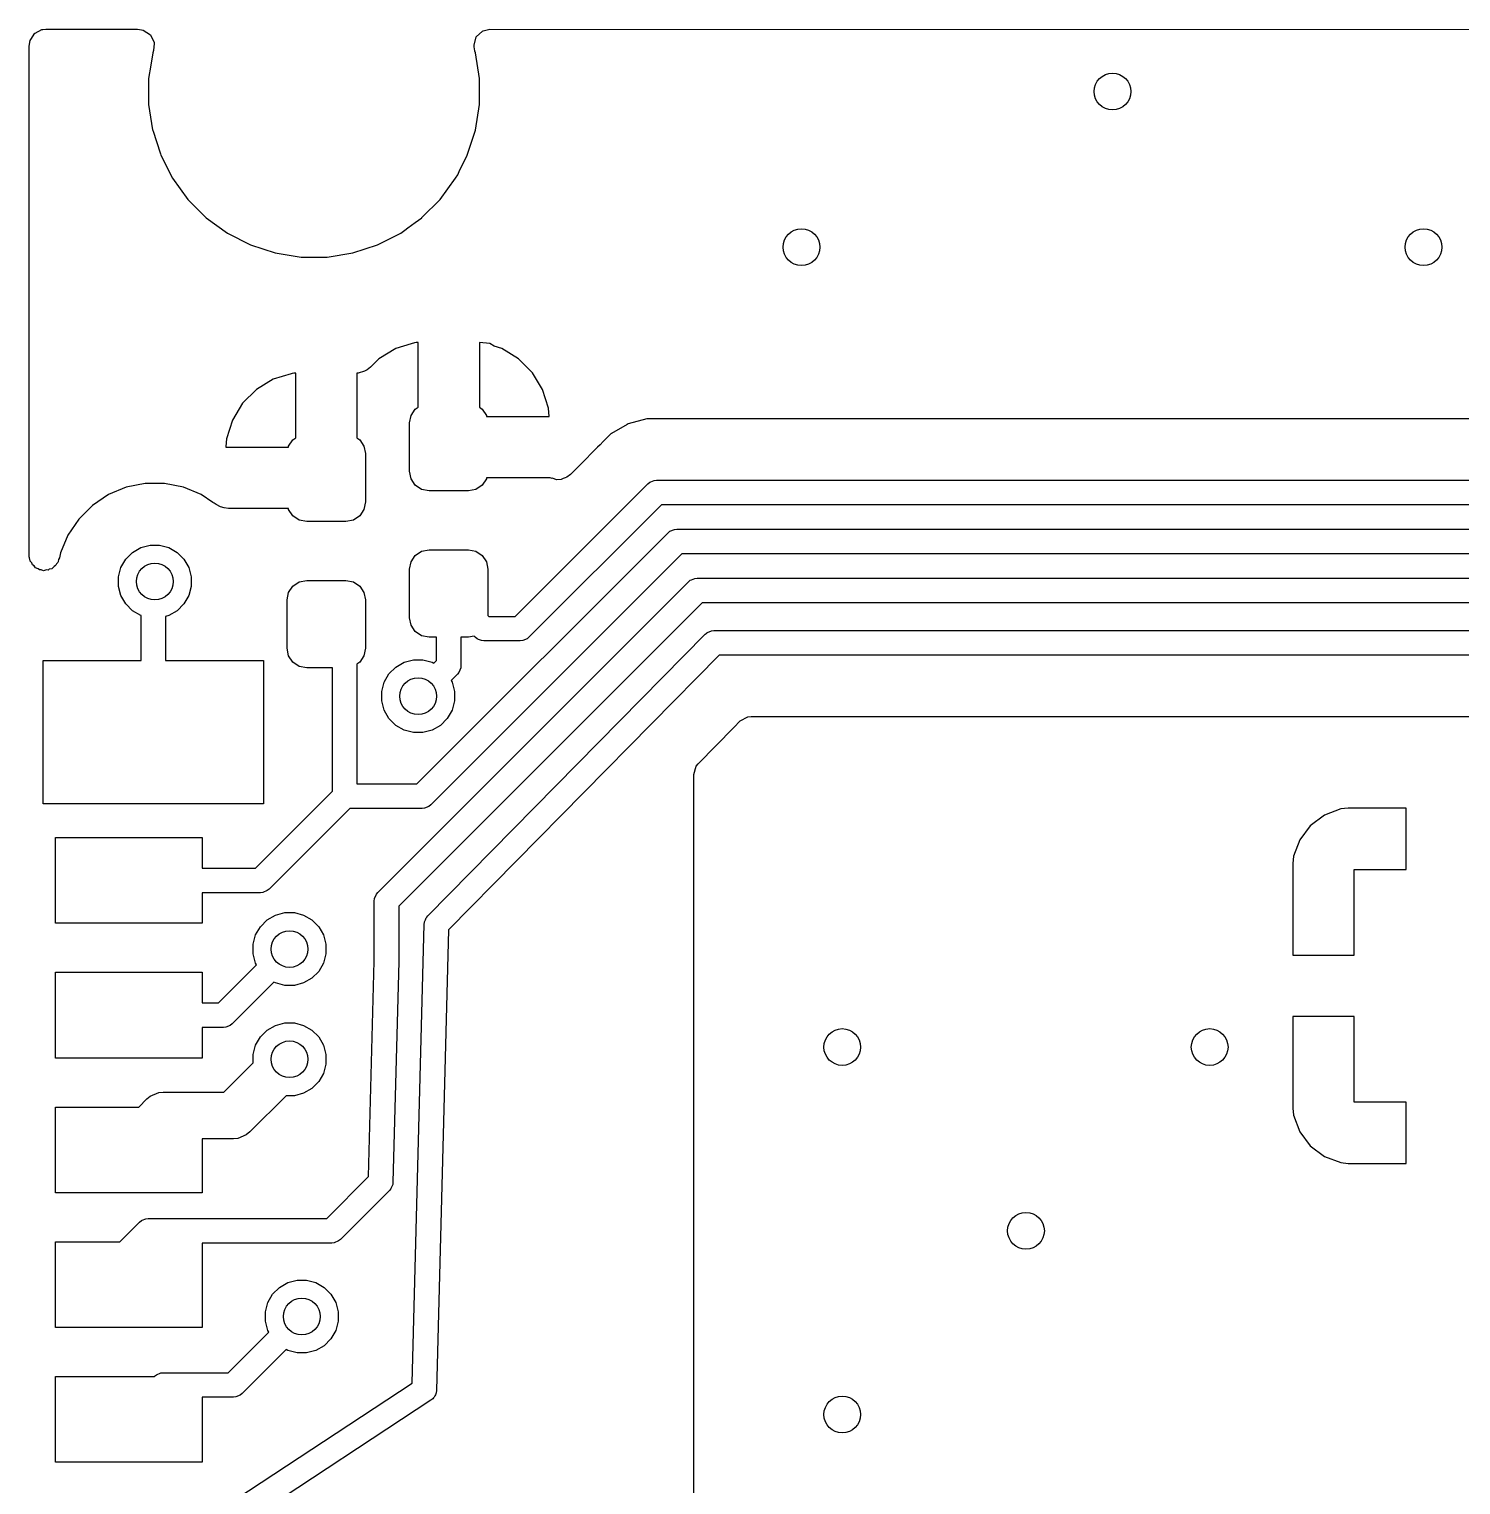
# Model space of a CAD drawing. Header units: millimetres. Extents: x 87.7 to 142.1, y -85.2 to -61.4.
# Drawn here: x 87.67 to 99.36, y -74.87 to -62.99 of the extents above; entities that cross this region are included whole.
import ezdxf

# ---------------------------------------------------------------- set-up
doc = ezdxf.new("R2010")
doc.units = ezdxf.units.MM
doc.layers.add('F.Cu', color=13, linetype='CONTINUOUS', true_color=0xc83434)

msp = doc.modelspace()

# ---------------------------------------------------------------- linework, layer by layer
at = {"layer": 'F.Cu', "linetype": 'CONTINUOUS'}
for p, q in [((87.6733, -63.131869), (87.678323, -63.096933)), ((87.678323, -63.096933), (87.682727, -63.081935)), ((87.682727, -63.081935), (87.688156, -63.073487)), ((87.688156, -63.073487), (87.720498, -63.023161)), ((87.720498, -63.023161), (87.720499, -63.023159)), ((87.720499, -63.023159), (87.721862, -63.021979)), ((87.721862, -63.021979), (87.77672, -62.994521)), ((87.77672, -62.994521), (87.784285, -62.992876)), ((87.784285, -62.992876), (87.810661, -62.990044)), ((87.810661, -62.990044), (88.557177, -62.990228)), ((88.557177, -62.990228), (88.592103, -62.99526)), ((88.592103, -62.99526), (88.605416, -62.999173)), ((88.605416, -62.999173), (88.664183, -63.036964)), ((88.664183, -63.036964), (88.693189, -63.100522)), ((88.693189, -63.100522), (88.694183, -63.107447)), ((91.306429, -63.121559), (91.324192, -63.053986)), ((91.324192, -63.053986), (91.375654, -63.00675)), ((91.375654, -63.00675), (91.381925, -63.003667)), ((91.381925, -63.003667), (91.43667, -62.99094)), ((91.43667, -62.99094), (103.279817, -62.99387)), ((87.6733, -66.401662), (87.6733, -63.131869)), ((88.682751, -63.183768), (88.666876, -63.284007)), ((88.682754, -63.183752), (88.682751, -63.183768)), ((88.682755, -63.183748), (88.682754, -63.183752)), ((88.689374, -63.163376), (88.682755, -63.183748)), ((88.694183, -63.107447), (88.689374, -63.163376)), ((91.306825, -63.135428), (91.306429, -63.121559)), ((91.312254, -63.166805), (91.306825, -63.135428)), ((91.312844, -63.170209), (91.312254, -63.166805)), ((91.317246, -63.183757), (91.312844, -63.170209)), ((91.3505, -63.393713), (91.317246, -63.183757)), ((88.666876, -63.284008), (88.6495, -63.393713)), ((88.666876, -63.284007), (88.666876, -63.284008)), ((88.6495, -63.393713), (88.6495, -63.60629)), ((91.3505, -63.606287), (91.3505, -63.393713)), ((88.6495, -63.60629), (88.657454, -63.656507)), ((88.657454, -63.656507), (88.657454, -63.656508)), ((88.657454, -63.656508), (88.681947, -63.811155)), ((91.317246, -63.816243), (91.3505, -63.606287)), ((88.681947, -63.811155), (88.681948, -63.811155)), ((88.681948, -63.811155), (88.681948, -63.811158)), ((88.681948, -63.811158), (88.682754, -63.816243)), ((88.682754, -63.816243), (88.745539, -64.009475)), ((91.251557, -64.018412), (91.317246, -63.816243)), ((88.745539, -64.009475), (88.748444, -64.018414)), ((88.748444, -64.018414), (88.844951, -64.20782)), ((91.18373, -64.151529), (91.251557, -64.018412)), ((91.175445, -64.179744), (91.18373, -64.151529)), ((88.844951, -64.20782), (88.96989, -64.379786)), ((91.030109, -64.379786), (91.155048, -64.20782)), ((91.155047, -64.20782), (91.155051, -64.207816)), ((91.155048, -64.20782), (91.155047, -64.20782)), ((91.155051, -64.207816), (91.155053, -64.20781)), ((91.155053, -64.20781), (91.175445, -64.179744)), ((88.96989, -64.379786), (88.969892, -64.379788)), ((88.969892, -64.379788), (89.120216, -64.530112)), ((90.880593, -64.529302), (91.030104, -64.379792)), ((91.030104, -64.379792), (91.030106, -64.379788)), ((91.030106, -64.379788), (91.030109, -64.379786)), ((89.120216, -64.530112), (89.292169, -64.655042)), ((90.825118, -64.569827), (90.879786, -64.530109)), ((90.879786, -64.530109), (90.879788, -64.530106)), ((90.879788, -64.530106), (90.879792, -64.530104)), ((90.879792, -64.530104), (90.8798, -64.530095)), ((90.8798, -64.530095), (90.879852, -64.530058)), ((90.879852, -64.530058), (90.880593, -64.529302)), ((90.707816, -64.655051), (90.74095, -64.630978)), ((90.74095, -64.630978), (90.765023, -64.613489)), ((90.765023, -64.613489), (90.825118, -64.569827)), ((89.292169, -64.655042), (89.292177, -64.655047)), ((89.292177, -64.655047), (89.292179, -64.655048)), ((89.292179, -64.655048), (89.292181, -64.655049)), ((89.292181, -64.655049), (89.292182, -64.65505)), ((89.292182, -64.65505), (89.2922, -64.65506)), ((89.2922, -64.65506), (89.292442, -64.655182)), ((89.292442, -64.655182), (89.481588, -64.751557)), ((89.481588, -64.751557), (89.683757, -64.817246)), ((90.316243, -64.817246), (90.518412, -64.751557)), ((90.518412, -64.751557), (90.707816, -64.655051)), ((89.683757, -64.817246), (89.893713, -64.8505)), ((89.893713, -64.8505), (89.893714, -64.8505)), ((89.893714, -64.8505), (90.106286, -64.8505)), ((90.106286, -64.8505), (90.106287, -64.8505)), ((90.106287, -64.8505), (90.316243, -64.817246)), ((90.667135, -65.598725), (90.529976, -65.681641)), ((90.667137, -65.598724), (90.667135, -65.598725)), ((90.667142, -65.598722), (90.667137, -65.598724)), ((90.791915, -65.559842), (90.667142, -65.598722)), ((90.820155, -65.551043), (90.791915, -65.559842)), ((90.835077, -65.549687), (90.820155, -65.551043)), ((90.849999, -65.548331), (90.835077, -65.549687)), ((90.85, -65.548331), (90.849999, -65.548331)), ((90.85, -66.076403), (90.85, -65.548331)), ((91.436124, -65.556156), (91.35, -65.54833)), ((91.35, -65.54833), (91.35, -65.548331)), ((91.35, -65.548331), (91.35, -66.076403)), ((91.471158, -65.579496), (91.436124, -65.556156)), ((91.532851, -65.59872), (91.471158, -65.579496)), ((91.532861, -65.598724), (91.532851, -65.59872)), ((91.532863, -65.598725), (91.532861, -65.598724)), ((91.670018, -65.681638), (91.532863, -65.598725)), ((90.529962, -65.681654), (90.461683, -65.749932)), ((90.529976, -65.681641), (90.529962, -65.681654)), ((91.670023, -65.681641), (91.670018, -65.681638)), ((91.670028, -65.681646), (91.670022, -65.681641)), ((91.670022, -65.681641), (91.670023, -65.681641)), ((91.783352, -65.79497), (91.670028, -65.681646)), ((89.813214, -65.803206), (89.667142, -65.848722)), ((89.820155, -65.801043), (89.813214, -65.803206)), ((89.835077, -65.799687), (89.820155, -65.801043)), ((89.849999, -65.798331), (89.835077, -65.799687)), ((89.85, -65.798331), (89.849999, -65.798331)), ((89.85, -66.326403), (89.85, -65.798331)), ((90.350828, -65.797577), (90.35, -65.79833)), ((90.35, -65.79833), (90.35, -66.326403)), ((90.360166, -65.797728), (90.350828, -65.797577)), ((90.360433, -65.797711), (90.360166, -65.797728)), ((90.411981, -65.782794), (90.360433, -65.797711)), ((90.43343, -65.771082), (90.411981, -65.782794)), ((90.446291, -65.761454), (90.43343, -65.771082)), ((90.461683, -65.749932), (90.446291, -65.761454)), ((91.783357, -65.794976), (91.783352, -65.79497)), ((91.78336, -65.79498), (91.783357, -65.794976)), ((91.866273, -65.932135), (91.78336, -65.79498)), ((89.52997, -65.931646), (89.416646, -66.04497)), ((89.529976, -65.931641), (89.52997, -65.931646)), ((89.52998, -65.931638), (89.529976, -65.931641)), ((89.667135, -65.848725), (89.52998, -65.931638)), ((89.667137, -65.848724), (89.667135, -65.848725)), ((89.667142, -65.848722), (89.667137, -65.848724)), ((91.866274, -65.932137), (91.866273, -65.932135)), ((91.866275, -65.93214), (91.866274, -65.932137)), ((91.913956, -66.085156), (91.866275, -65.93214)), ((89.416638, -66.04498), (89.333725, -66.182135)), ((89.416641, -66.044976), (89.416638, -66.04498)), ((89.416646, -66.04497), (89.416641, -66.044976)), ((90.826863, -66.091863), (90.85, -66.076403)), ((91.35, -66.076403), (91.373137, -66.091863)), ((89.333724, -66.182139), (89.286042, -66.335157)), ((89.333725, -66.182135), (89.333724, -66.182137)), ((89.333724, -66.182137), (89.333724, -66.182139)), ((90.78, -66.205), (90.792179, -66.143771)), ((90.792179, -66.143771), (90.826863, -66.091863)), ((91.373137, -66.091863), (91.407821, -66.143771)), ((91.407821, -66.143771), (91.409557, -66.1525)), ((91.409557, -66.1525), (91.92, -66.1525)), ((91.92, -66.151662), (91.913956, -66.085156)), ((91.92, -66.1525), (91.92, -66.151662)), ((92.71725, -66.171823), (92.564521, -66.212745)), ((101.248776, -66.171823), (92.71725, -66.171823)), ((90.78, -66.6), (90.78, -66.205)), ((92.427583, -66.291809), (92.362027, -66.357366)), ((92.427592, -66.291801), (92.427583, -66.291809)), ((92.427598, -66.291797), (92.427592, -66.291801)), ((92.557259, -66.216939), (92.427598, -66.291797)), ((92.557341, -66.21689), (92.557259, -66.216939)), ((92.564516, -66.212747), (92.557341, -66.21689)), ((92.564521, -66.212745), (92.564516, -66.212747)), ((87.6733, -67.285631), (87.6733, -66.401662)), ((89.28038, -66.397475), (89.28, -66.401662)), ((89.28, -66.401662), (89.28, -66.4025)), ((89.28, -66.4025), (89.790443, -66.4025)), ((89.286041, -66.33516), (89.28038, -66.397475)), ((89.286042, -66.335157), (89.286041, -66.33516)), ((89.790443, -66.4025), (89.792179, -66.393771)), ((89.792179, -66.393771), (89.826863, -66.341863)), ((89.826863, -66.341863), (89.85, -66.326403)), ((90.35, -66.326403), (90.373137, -66.341863)), ((90.373137, -66.341863), (90.407821, -66.393771)), ((90.407821, -66.393771), (90.42, -66.455)), ((92.315785, -66.403609), (92.266347, -66.453047)), ((92.315787, -66.403607), (92.315785, -66.403609)), ((92.336579, -66.382815), (92.315787, -66.403607)), ((92.362027, -66.357366), (92.336579, -66.382815)), ((90.42, -66.455), (90.42, -66.85)), ((92.218086, -66.501308), (92.093733, -66.625659)), ((92.266347, -66.453047), (92.218086, -66.501308)), ((90.792179, -66.661229), (90.78, -66.6)), ((90.826863, -66.713137), (90.792179, -66.661229)), ((91.407821, -66.661229), (91.373137, -66.713137)), ((91.409557, -66.6525), (91.407821, -66.661229)), ((91.927914, -66.6525), (91.409557, -66.6525)), ((91.927915, -66.6525), (91.927914, -66.6525)), ((91.945021, -66.657523), (91.927915, -66.6525)), ((91.945208, -66.656883), (91.945021, -66.657523)), ((91.981691, -66.669024), (91.945208, -66.656883)), ((91.983497, -66.669153), (91.981691, -66.669024)), ((92.018701, -66.666632), (91.983497, -66.669153)), ((92.034338, -66.658091), (92.018701, -66.666632)), ((92.051755, -66.654302), (92.034338, -66.658091)), ((92.065475, -66.646811), (92.051755, -66.654302)), ((92.093733, -66.625659), (92.065475, -66.646811)), ((88.466496, -66.730264), (88.320833, -66.790598)), ((88.466527, -66.730257), (88.466496, -66.730264)), ((88.621153, -66.6995), (88.466527, -66.730257)), ((88.621155, -66.6995), (88.621153, -66.6995)), ((88.621158, -66.6995), (88.621155, -66.6995)), ((88.778842, -66.6995), (88.621158, -66.6995)), ((88.778845, -66.6995), (88.778842, -66.6995)), ((88.778847, -66.6995), (88.778845, -66.6995)), ((88.933471, -66.730257), (88.778847, -66.6995)), ((88.933502, -66.730264), (88.933471, -66.730257)), ((89.079165, -66.790598), (88.933502, -66.730264)), ((90.878771, -66.747821), (90.826863, -66.713137)), ((90.94, -66.76), (90.878771, -66.747821)), ((91.26, -66.76), (90.94, -66.76)), ((91.321229, -66.747821), (91.26, -66.76)), ((91.373137, -66.713137), (91.321229, -66.747821)), ((91.642893, -67.784314), (92.725596, -66.701613)), ((92.725596, -66.701613), (92.740749, -66.689176)), ((92.740749, -66.689176), (92.751307, -66.684802)), ((92.751307, -66.684802), (92.776798, -66.674244)), ((92.776798, -66.674244), (92.796307, -66.672323)), ((92.796307, -66.672323), (101.517932, -66.672323)), ((88.189701, -66.878217), (88.078217, -66.989701)), ((88.189707, -66.878212), (88.189701, -66.878217)), ((88.189708, -66.878211), (88.189707, -66.878212)), ((88.320807, -66.790613), (88.189708, -66.878211)), ((88.320824, -66.790603), (88.320807, -66.790613)), ((88.320833, -66.790598), (88.320824, -66.790603)), ((89.079172, -66.790602), (89.079165, -66.790598)), ((89.079185, -66.790609), (89.079172, -66.790602)), ((89.07919, -66.790612), (89.079185, -66.790609)), ((89.079191, -66.790613), (89.07919, -66.790612)), ((89.173159, -66.853401), (89.079191, -66.790613)), ((89.183165, -66.858697), (89.173159, -66.853401)), ((89.20033, -66.870855), (89.183165, -66.858697)), ((89.237067, -66.888644), (89.20033, -66.870855)), ((89.267148, -66.897477), (89.237067, -66.888644)), ((89.302082, -66.9025), (89.267148, -66.897477)), ((89.302084, -66.9025), (89.302082, -66.902499)), ((89.302082, -66.902499), (89.302082, -66.9025)), ((89.790443, -66.9025), (89.302084, -66.9025)), ((89.792179, -66.911229), (89.790443, -66.9025)), ((90.42, -66.85), (90.407821, -66.911229)), ((92.837728, -66.872323), (91.755026, -67.955025)), ((101.559354, -66.872323), (92.837728, -66.872323)), ((88.078211, -66.989708), (87.990613, -67.120807)), ((88.078212, -66.989707), (88.078211, -66.989708)), ((88.078217, -66.989701), (88.078212, -66.989707)), ((89.826863, -66.963137), (89.792179, -66.911229)), ((89.878771, -66.997821), (89.826863, -66.963137)), ((89.94, -67.01), (89.878771, -66.997821)), ((90.26, -67.01), (89.94, -67.01)), ((90.321229, -66.997821), (90.26, -67.01)), ((90.373137, -66.963137), (90.321229, -66.997821)), ((90.407821, -66.911229), (90.373137, -66.963137)), ((87.990598, -67.120833), (87.930272, -67.266475)), ((87.990603, -67.120824), (87.990598, -67.120833)), ((87.990613, -67.120807), (87.990603, -67.120824)), ((90.840292, -69.1526), (92.891282, -67.101612)), ((92.891282, -67.101612), (92.906435, -67.089175)), ((92.906435, -67.089175), (92.942483, -67.074244)), ((92.942483, -67.074244), (92.961992, -67.072323)), ((92.961992, -67.072323), (101.747932, -67.072323)), ((88.461994, -67.317372), (88.517372, -67.261994)), ((88.517372, -67.261994), (88.585195, -67.222836)), ((88.585195, -67.222836), (88.660842, -67.202567)), ((88.660842, -67.202567), (88.739158, -67.202567)), ((88.739158, -67.202567), (88.814805, -67.222836)), ((88.814805, -67.222836), (88.882628, -67.261994)), ((88.882628, -67.261994), (88.938006, -67.317372)), ((90.826863, -67.286863), (90.878771, -67.252179)), ((90.878771, -67.252179), (90.94, -67.24)), ((90.94, -67.24), (91.26, -67.24)), ((91.26, -67.24), (91.321229, -67.252179)), ((91.321229, -67.252179), (91.373137, -67.286863)), ((87.67496, -67.294392), (87.6733, -67.285631)), ((87.674072, -67.29945), (87.67496, -67.294392)), ((87.677441, -67.307479), (87.674072, -67.29945)), ((87.6819, -67.331004), (87.677441, -67.307479)), ((87.682557, -67.332676), (87.6819, -67.331004)), ((87.694422, -67.347949), (87.682557, -67.332676)), ((87.701106, -67.363878), (87.694422, -67.347949)), ((87.713319, -67.372275), (87.701106, -67.363878)), ((87.725419, -67.387851), (87.713319, -67.372275)), ((87.877274, -67.376405), (87.859305, -67.395028)), ((87.888441, -67.369711), (87.877274, -67.376405)), ((87.891918, -67.365942), (87.888441, -67.369711)), ((87.896991, -67.355971), (87.891918, -67.365942)), ((87.907821, -67.344749), (87.896991, -67.355971)), ((87.910652, -67.339337), (87.907821, -67.344749)), ((87.911914, -67.336859), (87.910652, -67.339337)), ((87.914653, -67.321264), (87.911914, -67.336859)), ((87.922394, -67.306055), (87.914653, -67.321264)), ((87.93026, -67.266508), (87.922394, -67.306055)), ((87.930261, -67.266507), (87.93026, -67.266508)), ((87.930272, -67.266475), (87.930261, -67.266505)), ((87.930261, -67.266505), (87.930261, -67.266507)), ((88.422836, -67.385195), (88.461994, -67.317372)), ((88.938006, -67.317372), (88.977164, -67.385195)), ((90.78, -67.4), (90.792179, -67.338771)), ((90.792179, -67.338771), (90.826863, -67.286863)), ((93.003413, -67.272323), (90.952425, -69.323311)), ((91.373137, -67.286863), (91.407821, -67.338771)), ((91.407821, -67.338771), (91.42, -67.4)), ((101.789354, -67.272323), (93.003413, -67.272323)), ((87.747096, -67.395498), (87.725419, -67.387851)), ((87.75868, -67.403463), (87.747096, -67.395498)), ((87.770736, -67.403838), (87.75868, -67.403463)), ((87.791308, -67.411096), (87.770736, -67.403838)), ((87.816048, -67.405249), (87.791308, -67.411096)), ((87.828516, -67.405638), (87.816048, -67.405249)), ((87.837695, -67.400134), (87.828516, -67.405638)), ((87.859305, -67.395028), (87.837695, -67.400134)), ((88.402567, -67.460842), (88.422836, -67.385195)), ((88.402567, -67.539158), (88.402567, -67.460842)), ((88.977164, -67.385195), (88.997433, -67.460842)), ((88.997433, -67.460842), (88.997433, -67.539158)), ((89.826863, -67.536863), (89.878771, -67.502179)), ((89.878771, -67.502179), (89.94, -67.49)), ((89.94, -67.49), (90.26, -67.49)), ((90.26, -67.49), (90.321229, -67.502179)), ((90.321229, -67.502179), (90.373137, -67.536863)), ((90.521256, -70.037322), (93.056966, -67.501613)), ((90.78, -67.795), (90.78, -67.4)), ((91.42, -67.4), (91.42, -67.776078)), ((93.056966, -67.501613), (93.072119, -67.489176)), ((93.072119, -67.489176), (93.082677, -67.484802)), ((93.082677, -67.484802), (93.108168, -67.474244)), ((93.108168, -67.474244), (93.127677, -67.472323)), ((93.127677, -67.472323), (101.987932, -67.472323)), ((88.422836, -67.614805), (88.402567, -67.539158)), ((88.461994, -67.682628), (88.422836, -67.614805)), ((88.977164, -67.614805), (88.938006, -67.682628)), ((88.997433, -67.539158), (88.977164, -67.614805)), ((89.78, -67.65), (89.792179, -67.588771)), ((89.792179, -67.588771), (89.826863, -67.536863)), ((90.373137, -67.536863), (90.407821, -67.588771)), ((90.407821, -67.588771), (90.42, -67.65)), ((88.517372, -67.738006), (88.461994, -67.682628)), ((88.585195, -67.777164), (88.517372, -67.738006)), ((88.882628, -67.738006), (88.814805, -67.777164)), ((88.938006, -67.682628), (88.882628, -67.738006)), ((89.78, -68.045), (89.78, -67.65)), ((90.42, -67.65), (90.42, -68.045)), ((93.169098, -67.672323), (90.691967, -70.149454)), ((102.029354, -67.672323), (93.169098, -67.672323)), ((88.5876, -67.777808), (88.585195, -67.777164)), ((88.5876, -68.145), (88.5876, -67.777808)), ((88.814805, -67.777164), (88.7876, -67.784453)), ((88.7876, -67.784453), (88.7876, -68.145)), ((90.792179, -67.856229), (90.78, -67.795)), ((90.826863, -67.908137), (90.792179, -67.856229)), ((91.42, -67.776078), (91.428236, -67.784314)), ((91.428236, -67.784314), (91.642893, -67.784314)), ((90.878771, -67.942821), (90.826863, -67.908137)), ((90.94, -67.955), (90.878771, -67.942821)), ((90.92876, -70.229823), (93.194446, -67.929823)), ((91, -67.955), (90.94, -67.955)), ((91, -68.144364), (91, -67.955)), ((91.26, -67.955), (91.2, -67.955)), ((91.2, -67.955), (91.2, -68.185786)), ((91.306774, -67.945696), (91.26, -67.955)), ((91.316103, -67.955025), (91.306774, -67.945696)), ((91.331256, -67.967461), (91.316103, -67.955025)), ((91.341814, -67.971834), (91.331256, -67.967461)), ((91.367305, -67.982393), (91.341814, -67.971834)), ((91.739872, -67.967461), (91.703824, -67.982393)), ((91.755026, -67.955025), (91.739872, -67.967461)), ((93.194446, -67.929823), (93.209506, -67.917272)), ((93.209506, -67.917272), (93.209859, -67.917122)), ((93.209859, -67.917122), (93.210129, -67.916853)), ((93.210129, -67.916853), (93.227818, -67.909525)), ((93.227818, -67.909525), (93.245441, -67.902071)), ((93.245441, -67.902071), (93.245821, -67.902068)), ((93.245821, -67.902068), (93.246177, -67.901921)), ((93.246177, -67.901921), (93.265686, -67.9)), ((93.265686, -67.9), (102.158578, -67.9)), ((89.792179, -68.106229), (89.78, -68.045)), ((90.42, -68.045), (90.407821, -68.106229)), ((91.386814, -67.984314), (91.367305, -67.982393)), ((91.684315, -67.984314), (91.386814, -67.984314)), ((91.703824, -67.982393), (91.684315, -67.984314)), ((87.7876, -69.315), (87.7876, -68.145)), ((87.7876, -68.145), (88.5876, -68.145)), ((88.7876, -68.145), (89.5876, -68.145)), ((89.5876, -68.145), (89.5876, -69.315)), ((89.826863, -68.158137), (89.792179, -68.106229)), ((89.878771, -68.192821), (89.826863, -68.158137)), ((89.94, -68.205), (89.878771, -68.192821)), ((90.15, -68.205), (89.94, -68.205)), ((90.15, -69.211178), (90.15, -68.205)), ((90.373137, -68.158137), (90.35, -68.173596)), ((90.35, -68.173596), (90.35, -69.1526)), ((90.407821, -68.106229), (90.373137, -68.158137)), ((90.611993, -68.253159), (90.667371, -68.197781)), ((90.667371, -68.197781), (90.735194, -68.158623)), ((90.735194, -68.158623), (90.810841, -68.138354)), ((90.810841, -68.138354), (90.889157, -68.138354)), ((90.889157, -68.138354), (90.964804, -68.158623)), ((90.964804, -68.158623), (90.978077, -68.166286)), ((90.978077, -68.166286), (91, -68.144364)), ((93.307548, -68.1), (91.098927, -70.34207)), ((91.198079, -68.205295), (91.183147, -68.241343)), ((91.2, -68.185786), (91.198079, -68.205295)), ((102.2, -68.1), (93.307548, -68.1)), ((90.552566, -68.396629), (90.572835, -68.320982)), ((90.572835, -68.320982), (90.611993, -68.253159)), ((91.170711, -68.256497), (91.119499, -68.307708)), ((91.119499, -68.307708), (91.127163, -68.320982)), ((91.127163, -68.320982), (91.147432, -68.396629)), ((91.183147, -68.241343), (91.170711, -68.256497)), ((90.552566, -68.474945), (90.552566, -68.396629)), ((91.147432, -68.396629), (91.147432, -68.474945)), ((90.572835, -68.550592), (90.552566, -68.474945)), ((90.611993, -68.618415), (90.572835, -68.550592)), ((91.127163, -68.550592), (91.088005, -68.618415)), ((91.147432, -68.474945), (91.127163, -68.550592)), ((90.667371, -68.673793), (90.611993, -68.618415)), ((90.735194, -68.712951), (90.667371, -68.673793)), ((91.032627, -68.673793), (90.964804, -68.712951)), ((91.088005, -68.618415), (91.032627, -68.673793)), ((93.426654, -68.692283), (93.480641, -68.63748)), ((93.480641, -68.63748), (93.541711, -68.603535)), ((93.541711, -68.603535), (93.568979, -68.6005)), ((93.568979, -68.6005), (99.989393, -68.6005)), ((90.810841, -68.73322), (90.735194, -68.712951)), ((90.889157, -68.73322), (90.810841, -68.73322)), ((90.964804, -68.712951), (90.889157, -68.73322)), ((93.135655, -68.98769), (93.426654, -68.692283)), ((93.1, -69.074702), (93.119685, -69.007663)), ((93.119685, -69.007663), (93.135655, -68.98769)), ((90.35, -69.1526), (90.840292, -69.1526)), ((93.1, -69.802155), (93.1, -69.074702)), ((89.521178, -69.84), (90.15, -69.211178)), ((89.5876, -69.315), (87.7876, -69.315)), ((90.291421, -69.3526), (89.633311, -70.010711)), ((90.881714, -69.3526), (90.291421, -69.3526)), ((90.901223, -69.350679), (90.881714, -69.3526)), ((90.937271, -69.335747), (90.901223, -69.350679)), ((90.952425, -69.323311), (90.937271, -69.335747)), ((98.38522, -69.356403), (98.250513, -69.406645)), ((98.385227, -69.356401), (98.38522, -69.356403)), ((98.444755, -69.35), (98.385227, -69.356401)), ((98.9176, -69.35), (98.444755, -69.35)), ((98.9176, -69.85), (98.9176, -69.35)), ((98.135409, -69.492812), (98.049249, -69.607906)), ((98.135412, -69.492809), (98.135409, -69.492812)), ((98.250506, -69.406649), (98.135412, -69.492809)), ((98.250513, -69.406645), (98.250506, -69.406649)), ((87.8876, -70.29), (87.8876, -69.59)), ((87.8876, -69.59), (89.0876, -69.59)), ((89.0876, -69.59), (89.0876, -69.84)), ((98.049245, -69.607913), (97.999003, -69.74262)), ((98.049249, -69.607906), (98.049245, -69.607913)), ((97.999001, -69.742627), (97.9926, -69.802155)), ((97.999003, -69.74262), (97.999001, -69.742627)), ((89.0876, -69.84), (89.521178, -69.84)), ((93.1, -71.797844), (93.1, -69.802155)), ((97.9926, -69.802155), (97.9926, -70.55)), ((98.4926, -70.55), (98.4926, -69.85)), ((98.4926, -69.85), (98.9176, -69.85)), ((89.5626, -70.04), (89.0876, -70.04)), ((89.0876, -70.04), (89.0876, -70.29)), ((89.582109, -70.038079), (89.5626, -70.04)), ((89.618157, -70.023147), (89.582109, -70.038079)), ((89.633311, -70.010711), (89.618157, -70.023147)), ((90.491967, -70.108033), (90.493888, -70.088524)), ((90.491967, -70.598698), (90.491967, -70.108033)), ((90.493888, -70.088524), (90.50882, -70.052476)), ((90.50882, -70.052476), (90.521256, -70.037322)), ((89.617372, -70.261994), (89.685195, -70.222836)), ((89.685195, -70.222836), (89.760842, -70.202567)), ((89.760842, -70.202567), (89.839158, -70.202567)), ((89.839158, -70.202567), (89.914805, -70.222836)), ((89.914805, -70.222836), (89.982628, -70.261994)), ((90.691967, -70.149454), (90.691967, -70.6)), ((90.91986, -70.240834), (90.92876, -70.229823)), ((89.0876, -70.29), (87.8876, -70.29)), ((89.522836, -70.385195), (89.561994, -70.317372)), ((89.561994, -70.317372), (89.617372, -70.261994)), ((89.982628, -70.261994), (90.038006, -70.317372)), ((90.038006, -70.317372), (90.077164, -70.385195)), ((90.80141, -74.045106), (90.900035, -70.297369)), ((90.900035, -70.297369), (90.901793, -70.283308)), ((90.901778, -70.281229), (90.902176, -70.280245)), ((90.901793, -70.283308), (90.901778, -70.281229)), ((90.902176, -70.280245), (90.902468, -70.277917)), ((90.902468, -70.277917), (90.909741, -70.261585)), ((90.909741, -70.261585), (90.916438, -70.245069)), ((90.916438, -70.245069), (90.917908, -70.243249)), ((90.917908, -70.243249), (90.918343, -70.242274)), ((90.918343, -70.242274), (90.91986, -70.240834)), ((91.098927, -70.34207), (90.999965, -74.102631)), ((89.502567, -70.460842), (89.522836, -70.385195)), ((89.502567, -70.539158), (89.502567, -70.460842)), ((90.077164, -70.385195), (90.097433, -70.460842)), ((90.097433, -70.460842), (90.097433, -70.539158)), ((89.522836, -70.614805), (89.502567, -70.539158)), ((90.097433, -70.539158), (90.077164, -70.614805)), ((97.9926, -70.55), (98.4926, -70.55)), ((87.8876, -71.39), (87.8876, -70.69)), ((87.8876, -70.69), (89.0876, -70.69)), ((89.0876, -70.69), (89.0876, -70.94)), ((89.218578, -70.94), (89.530499, -70.628078)), ((89.530499, -70.628078), (89.522836, -70.614805)), ((90.038006, -70.682628), (89.982628, -70.738006)), ((90.077164, -70.614805), (90.038006, -70.682628)), ((90.445682, -72.357494), (90.491967, -70.598698)), ((90.691932, -70.602631), (90.644563, -72.402631)), ((90.691967, -70.6), (90.691837, -70.601316)), ((90.691837, -70.601316), (90.691932, -70.602631)), ((89.671921, -70.7695), (89.330711, -71.110711)), ((89.685195, -70.777164), (89.671921, -70.7695)), ((89.760842, -70.797433), (89.685195, -70.777164)), ((89.839158, -70.797433), (89.760842, -70.797433)), ((89.914805, -70.777164), (89.839158, -70.797433)), ((89.982628, -70.738006), (89.914805, -70.777164)), ((89.0876, -70.94), (89.218578, -70.94)), ((98.4926, -71.05), (97.9926, -71.05)), ((97.9926, -71.05), (97.9926, -71.797844)), ((98.4926, -71.75), (98.4926, -71.05)), ((89.26, -71.14), (89.0876, -71.14)), ((89.0876, -71.14), (89.0876, -71.39)), ((89.279509, -71.138079), (89.26, -71.14)), ((89.315557, -71.123147), (89.279509, -71.138079)), ((89.330711, -71.110711), (89.315557, -71.123147)), ((89.561994, -71.217372), (89.617372, -71.161994)), ((89.617372, -71.161994), (89.685195, -71.122836)), ((89.685195, -71.122836), (89.760842, -71.102567)), ((89.760842, -71.102567), (89.839158, -71.102567)), ((89.839158, -71.102567), (89.914805, -71.122836)), ((89.914805, -71.122836), (89.982628, -71.161994)), ((89.982628, -71.161994), (90.038006, -71.217372)), ((89.502567, -71.360842), (89.522836, -71.285195)), ((89.522836, -71.285195), (89.561994, -71.217372)), ((90.038006, -71.217372), (90.077164, -71.285195)), ((90.077164, -71.285195), (90.097433, -71.360842)), ((89.0876, -71.39), (87.8876, -71.39)), ((89.502567, -71.428025), (89.502567, -71.360842)), ((90.097433, -71.360842), (90.097433, -71.439158)), ((89.262292, -71.6683), (89.502567, -71.428025)), ((90.077164, -71.514805), (90.038006, -71.582628)), ((90.097433, -71.439158), (90.077164, -71.514805)), ((89.982628, -71.638006), (89.914805, -71.677164)), ((90.038006, -71.582628), (89.982628, -71.638006)), ((88.568192, -71.79), (88.634096, -71.724096)), ((88.634096, -71.724096), (88.662964, -71.700404)), ((88.662964, -71.700404), (88.731635, -71.67196)), ((88.731635, -71.67196), (88.7688, -71.6683)), ((88.7688, -71.6683), (89.262292, -71.6683)), ((89.771975, -71.697433), (89.475904, -71.993504)), ((89.839158, -71.697433), (89.771975, -71.697433)), ((89.914805, -71.677164), (89.839158, -71.697433)), ((98.9176, -71.75), (98.4926, -71.75)), ((98.9176, -72.25), (98.9176, -71.75)), ((87.8876, -72.49), (87.8876, -71.79)), ((87.8876, -71.79), (88.568192, -71.79)), ((93.1, -75.772155), (93.1, -71.797844)), ((97.9926, -71.797844), (97.999001, -71.857372)), ((97.999001, -71.857372), (97.999003, -71.857379)), ((97.999003, -71.857379), (98.049245, -71.992086)), ((89.447036, -72.017195), (89.378365, -72.04564)), ((89.475904, -71.993504), (89.447036, -72.017195)), ((98.049245, -71.992086), (98.049249, -71.992093)), ((98.049249, -71.992093), (98.135409, -72.107187)), ((89.3412, -72.0493), (89.0876, -72.0493)), ((89.0876, -72.0493), (89.0876, -72.49)), ((89.378365, -72.04564), (89.3412, -72.0493)), ((98.135409, -72.107187), (98.135412, -72.10719)), ((98.135412, -72.10719), (98.250506, -72.19335)), ((98.250506, -72.19335), (98.250513, -72.193354)), ((98.250513, -72.193354), (98.38522, -72.243596)), ((98.38522, -72.243596), (98.385227, -72.243598)), ((98.385227, -72.243598), (98.444755, -72.249999)), ((98.444755, -72.249999), (98.444772, -72.25)), ((98.444772, -72.25), (98.9176, -72.25)), ((90.103176, -72.7), (90.445682, -72.357494)), ((89.0876, -72.49), (87.8876, -72.49)), ((90.615308, -72.470711), (90.215309, -72.870711)), ((90.624951, -72.458961), (90.615308, -72.470711)), ((90.626255, -72.457725), (90.624951, -72.458961)), ((90.626597, -72.456956), (90.626255, -72.457725)), ((90.627745, -72.455558), (90.626597, -72.456956)), ((90.634711, -72.438737), (90.627745, -72.455558)), ((90.64213, -72.422082), (90.634711, -72.438737)), ((90.642354, -72.420284), (90.64213, -72.422082)), ((90.642676, -72.419509), (90.642354, -72.420284)), ((90.644563, -72.402631), (90.642676, -72.417716)), ((90.642676, -72.417716), (90.642676, -72.419509)), ((88.416889, -72.888089), (88.575689, -72.729289)), ((88.575689, -72.729289), (88.590843, -72.716853)), ((88.590843, -72.716853), (88.596584, -72.714475)), ((88.596584, -72.714475), (88.626891, -72.701921)), ((88.626891, -72.701921), (88.6464, -72.7)), ((88.6464, -72.7), (90.103176, -72.7)), ((87.8876, -73.59), (87.8876, -72.89)), ((87.8876, -72.89), (88.415321, -72.89)), ((88.415321, -72.89), (88.416889, -72.888089)), ((90.144598, -72.9), (89.0876, -72.9)), ((89.0876, -72.9), (89.0876, -73.59)), ((90.164107, -72.898079), (90.144598, -72.9)), ((90.200155, -72.883147), (90.164107, -72.898079)), ((90.215309, -72.870711), (90.200155, -72.883147)), ((89.785195, -73.222836), (89.860842, -73.202567)), ((89.860842, -73.202567), (89.939158, -73.202567)), ((89.939158, -73.202567), (90.014805, -73.222836)), ((89.622836, -73.385195), (89.661994, -73.317372)), ((89.661994, -73.317372), (89.717372, -73.261994)), ((89.717372, -73.261994), (89.785195, -73.222836)), ((90.014805, -73.222836), (90.082628, -73.261994)), ((90.082628, -73.261994), (90.138006, -73.317372)), ((90.138006, -73.317372), (90.177164, -73.385195)), ((89.602567, -73.460842), (89.622836, -73.385195)), ((90.177164, -73.385195), (90.197433, -73.460842)), ((89.602567, -73.539158), (89.602567, -73.460842)), ((89.622836, -73.614805), (89.602567, -73.539158)), ((90.197433, -73.539158), (90.177164, -73.614805)), ((90.197433, -73.460842), (90.197433, -73.539158)), ((89.0876, -73.59), (87.8876, -73.59)), ((89.299778, -73.9588), (89.630499, -73.628078)), ((89.630499, -73.628078), (89.622836, -73.614805)), ((90.138006, -73.682628), (90.082628, -73.738006)), ((90.177164, -73.614805), (90.138006, -73.682628)), ((89.771921, -73.7695), (89.411911, -74.129511)), ((89.785195, -73.777164), (89.771921, -73.7695)), ((89.860842, -73.797433), (89.785195, -73.777164)), ((89.939158, -73.797433), (89.860842, -73.797433)), ((90.014805, -73.777164), (89.939158, -73.797433)), ((90.082628, -73.738006), (90.014805, -73.777164)), ((87.8876, -74.69), (87.8876, -73.99)), ((87.8876, -73.99), (88.696178, -73.99)), ((88.696178, -73.99), (88.698089, -73.988089)), ((88.698089, -73.988089), (88.713243, -73.975653)), ((88.713243, -73.975653), (88.749291, -73.960721)), ((88.749291, -73.960721), (88.7688, -73.9588)), ((88.7688, -73.9588), (89.299778, -73.9588)), ((89.257702, -75.0588), (90.80141, -74.045106)), ((89.360709, -74.156879), (89.3412, -74.1588)), ((89.396757, -74.141947), (89.360709, -74.156879)), ((89.411911, -74.129511), (89.396757, -74.141947)), ((90.981657, -74.157725), (90.975169, -74.163879)), ((90.986032, -74.147901), (90.981657, -74.157725)), ((90.992079, -74.139007), (90.986032, -74.147901)), ((90.993893, -74.13025), (90.992079, -74.139007)), ((90.997532, -74.122082), (90.993893, -74.13025)), ((90.999965, -74.102631), (90.997532, -74.122082)), ((89.3412, -74.1588), (89.0876, -74.1588)), ((89.0876, -74.1588), (89.0876, -74.69)), ((90.95489, -74.183589), (89.445179, -75.174957)), ((90.970142, -74.171275), (90.95489, -74.183589)), ((90.975169, -74.163879), (90.970142, -74.171275)), ((89.0876, -74.69), (87.8876, -74.69))]:
    msp.add_line(p, q, dxfattribs=at)
at = {"layer": 'F.Cu'}
for centre in [(96.52, -63.5), (93.98, -64.77), (99.06, -64.77), (88.7, -67.5), (90.849999, -68.435787), (89.8, -70.5), (94.313415, -71.299999), (97.313415, -71.299999), (89.8, -71.4), (95.813415, -72.799999), (89.9, -73.5), (94.313415, -74.299999)]:
    msp.add_circle(centre, 0.15, dxfattribs=at)

doc.saveas('drawing.dxf')
